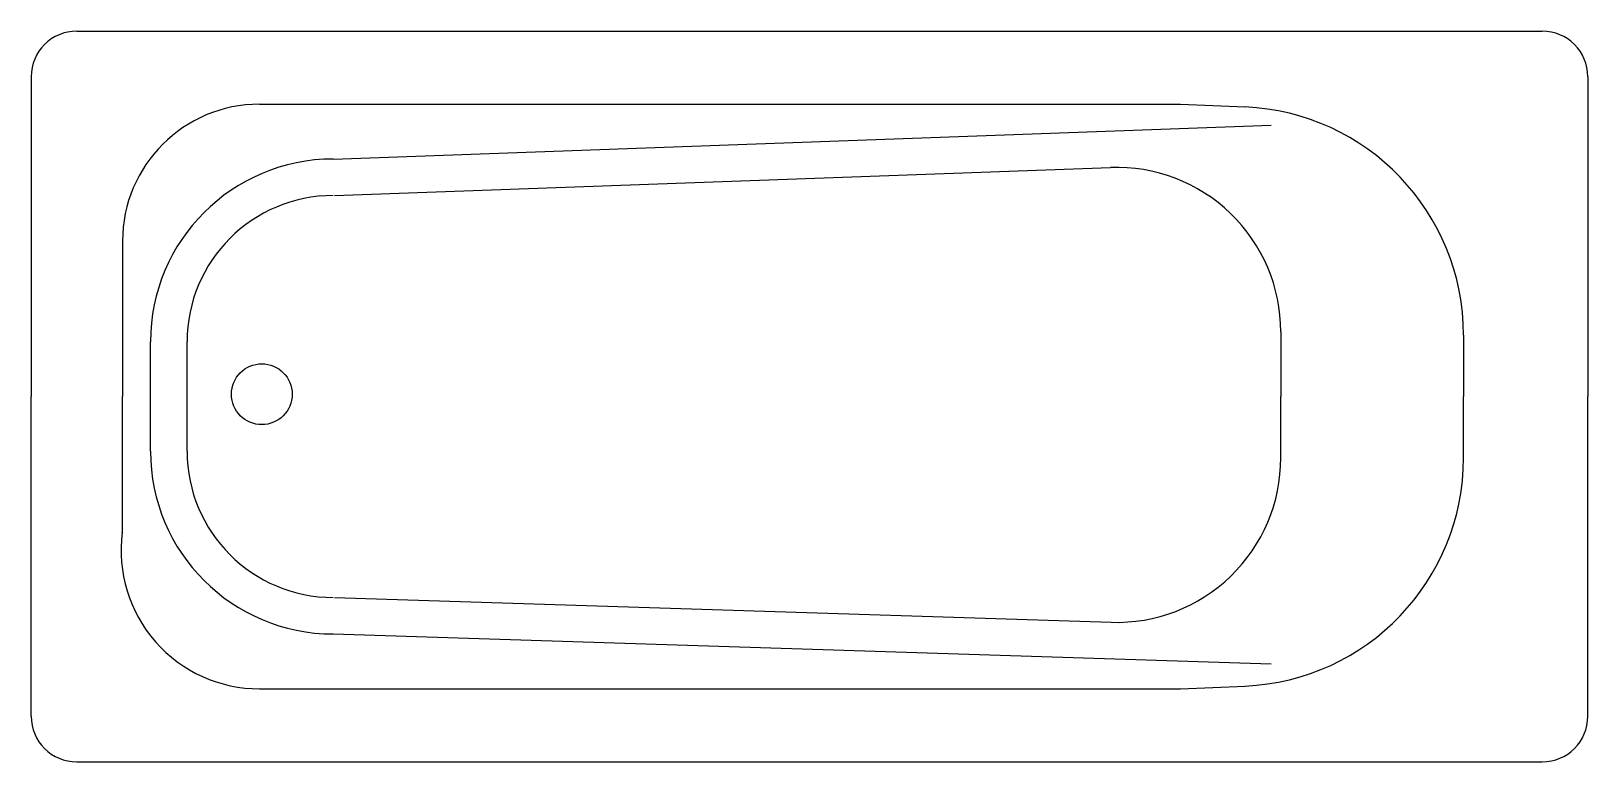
# Model space of a CAD drawing. Extents: x 1 to 171, y 0 to 80.
import ezdxf

# ---------------------------------------------------------------- set-up
doc = ezdxf.new("R2010")
doc.units = 0
doc.header["$LTSCALE"] = 5
doc.header["$MEASUREMENT"] = 0
doc.layers.get('0').update_dxf_attribs({"linetype": 'CONTINUOUS'})

msp = doc.modelspace()

# ---------------------------------------------------------------- linework, layer by layer
at = {"color": 0, "linetype": 'ByBlock'}
for p, q in [((5.59, 80), (166, 80)), ((0.59, 75), (0.59, 40)), ((171, 75), (171, 40)), ((25.59, 72), (126.39, 72)), ((77.5, 72), (113, 72)), ((126.39, 72), (133.47, 71.7)), ((33.66, 66), (136.32, 69.71)), ((33.81, 62), (118.74, 65.07)), ((10.59, 57), (10.59, 54.5)), ((10.59, 54.5), (10.59, 49)), ((10.59, 49.1), (10.59, 40)), ((137.39, 47.08), (137.39, 40)), ((157.39, 46.72), (157.39, 40)), ((13.66, 34), (13.66, 46)), ((17.66, 34), (17.66, 46)), ((0.59, 5), (0.59, 40)), ((10.59, 34), (10.59, 40)), ((137.39, 33.27), (137.39, 40)), ((157.39, 33.28), (157.39, 40)), ((171, 5), (171, 40)), ((10.59, 31), (10.59, 34)), ((10.59, 25.5), (10.59, 31)), ((33.79, 18), (118.82, 15.28)), ((33.66, 14), (136.32, 10.72)), ((25.59, 8), (126.39, 8)), ((77.5, 8), (113, 8)), ((126.39, 8), (133.47, 8.3)), ((5.59, 0), (166, 0))]:
    msp.add_line(p, q, dxfattribs=at)
msp.add_circle((25.84, 40.25), 3.33, dxfattribs=at)
for centre, radius, start, end in [((5.59, 75), 5, 90, 180), ((166, 75), 5, 0, 90), ((25.59, 57), 15, 90, 180), ((132.39, 46.72), 25, 0, 87.5372), ((33.66, 46), 20, 90, 180), ((119.39, 47.08), 18, 0, 92.0692), ((33.66, 46), 16, 90, 180), ((33.66, 34), 20, 180, 270), ((33.66, 34), 16, 180, 270), ((119.39, 33.27), 18, 268.1684, 0), ((132.39, 33.28), 25, 272.4628, 0), ((25.57, 23.13), 15.13, 172.4997, 270.0849), ((7.59, 25.5), 3, 352.4997, 0), ((5.59, 5), 5, 180, 270), ((166, 5), 5, 270, 0)]:
    msp.add_arc(centre, radius, start, end, dxfattribs=at)

doc.saveas('drawing.dxf')
